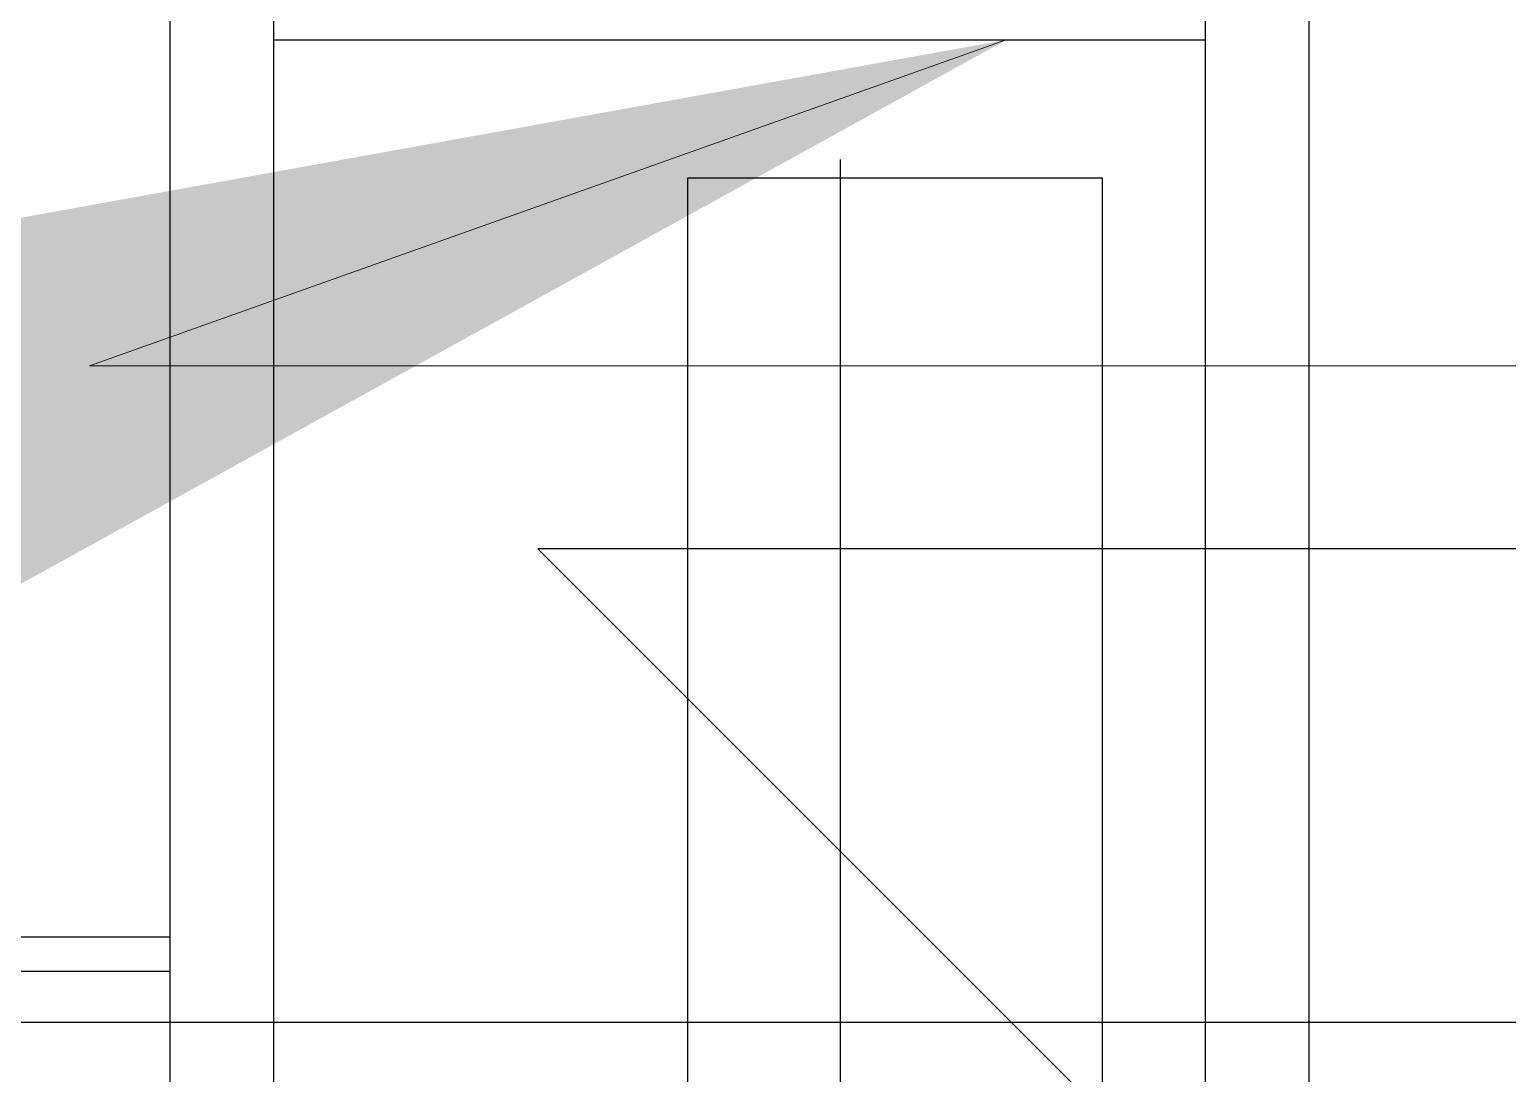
# Model space of a CAD drawing. Header units: metres. Extents: x 47789.1 to 47883.2, y 23415.6 to 23469.2.
# Drawn here: x 47832.915 to 47835.056, y 23455.852 to 23457.365 of the extents above; entities that cross this region are included whole.
import ezdxf

# ---------------------------------------------------------------- set-up
doc = ezdxf.new("R2010")
doc.units = ezdxf.units.M
doc.header["$LTSCALE"] = 0.25
for name, color, linetype in [('0 @ 1', 7, 'Continuous'), ('ARQ_ALV CT', 4, 'Continuous'), ('ARQ_DIV', 3, 'Continuous'), ('ARQ_ESQ VS', 2, 'Continuous'), ('ARQ_METAL CT', 2, 'Continuous'), ('SIMB_01', 1, 'Continuous'), ('SIMB_TXT', 1, 'Continuous')]:
    doc.layers.add(name, color=color, linetype=linetype)
doc.layers.add('ARQ_COTA_AZUL', color=5, linetype='Continuous', lineweight=20, true_color=0x0000ff)
doc.styles.add('cota', font='arial.ttf')
doc.styles.add('SIMB', font='arial.ttf')
doc.dimstyles.new('Info 01 - annot', dxfattribs={"dimtxt": 2, "dimasz": 3, "dimexe": 1, "dimexo": 1, "dimgap": 1, "dimtad": 1, "dimzin": 4, "dimtxsty": 'cota', "dimblk": 'DOTSMALL', "dimcen": 2, "dimdle": 1, "dimclrd": 256, "dimclre": 256, "dimclrt": 1, "dimazin": 2, "dimtfac": 0.09, "dimtix": 1, "dimtmove": 2, "dimatfit": 2, "dimfxl": 5, "dimfxlon": 1, "dimtolj": 1, "dimtzin": 4, "dimlwd": -1, "dimarcsym": 1})

# ---------------------------------------------------------------- blocks, each defined once
blk = doc.blocks.new('*U218')
at = {"layer": 'SIMB_01'}
for p, q in [((0, 5.2769), (0, 0)), ((-1.25, 4.0269), (10.1808, 4.0269))]:
    blk.add_line(p, q, dxfattribs=at)
at = {"layer": 'SIMB_TXT', "style": 'SIMB'}
blk.add_attdef('00,00', (2.2989, 4.6028), '', height=2, dxfattribs=at)
blk = doc.blocks.new('*U351')
at = {"layer": '0 @ 1'}
blk.add_blockref('*U218', (47834.0892, 23451.9), dxfattribs=at)
blk = doc.blocks.new('*U220')
at = {"layer": 'SIMB_01'}
blk.add_lwpolyline([(-1.5625, 1.5625), (0, 0), (1.5625, 1.5625), (-1.5625, 1.5625)], dxfattribs=at)
at = {"layer": 'SIMB_TXT', "style": 'SIMB'}
blk.add_attdef('00,00', (2.2989, 7.1028), '', height=2, dxfattribs=at)
blk = doc.blocks.new('*U352')
at = {"layer": '0 @ 1'}
blk.add_blockref('*U220', (47835.2138, 23455.05), dxfattribs=at)
blk = doc.blocks.new('_DotSmall')
at = {"color": 0, "linetype": 'ByBlock', "const_width": 0.5}
blk.add_lwpolyline([(-0.0625, 0, 1), (0.0625, 0, 1)], format="xyb", close=True, dxfattribs=at)

msp = doc.modelspace()

# ---------------------------------------------------------------- linework, layer by layer
at = {"layer": 'ARQ_ALV CT'}
for p, q in [((47833.1188, 23455.05), (47833.1188, 23457.9)), ((47833.2688, 23455.05), (47833.2688, 23457.9)), ((47834.6188, 23455.05), (47834.6188, 23457.9)), ((47834.7688, 23455.05), (47834.7688, 23457.9))]:
    msp.add_line(p, q, dxfattribs=at)
at = {"layer": 'ARQ_DIV'}
msp.add_line((47833.2688, 23457.35), (47834.6188, 23457.35), dxfattribs=at)
at = {"layer": 'ARQ_ESQ VS'}
msp.add_lwpolyline([(47833.8688, 23455.05), (47833.8688, 23457.15), (47834.4688, 23457.15), (47834.4688, 23455.05)], dxfattribs=at)
at = {"layer": 'ARQ_METAL CT'}
for p, q in [((47833.1188, 23456.05), (47830.6188, 23456.05)), ((47833.1188, 23456), (47830.6188, 23456))]:
    msp.add_line(p, q, dxfattribs=at)

# ---------------------------------------------------------------- block references
for name in ['*U352', '*U351']:
    msp.add_blockref(name, (0, 0))

# ---------------------------------------------------------------- leaders
at = {"layer": 'ARQ_COTA_AZUL', "annotation_type": 0, "has_hookline": 1, "hookline_direction": 0, "text_width": 1.2244}
msp.add_leader([(47834.33, 23457.35), (47833.0019, 23456.8779), (47836.0019, 23456.8779)], dimstyle='Info 01 - annot', override={"dimscale": 0, "dimgap": 1, "dimtad": 0}, dxfattribs=at)

doc.saveas('drawing.dxf')
